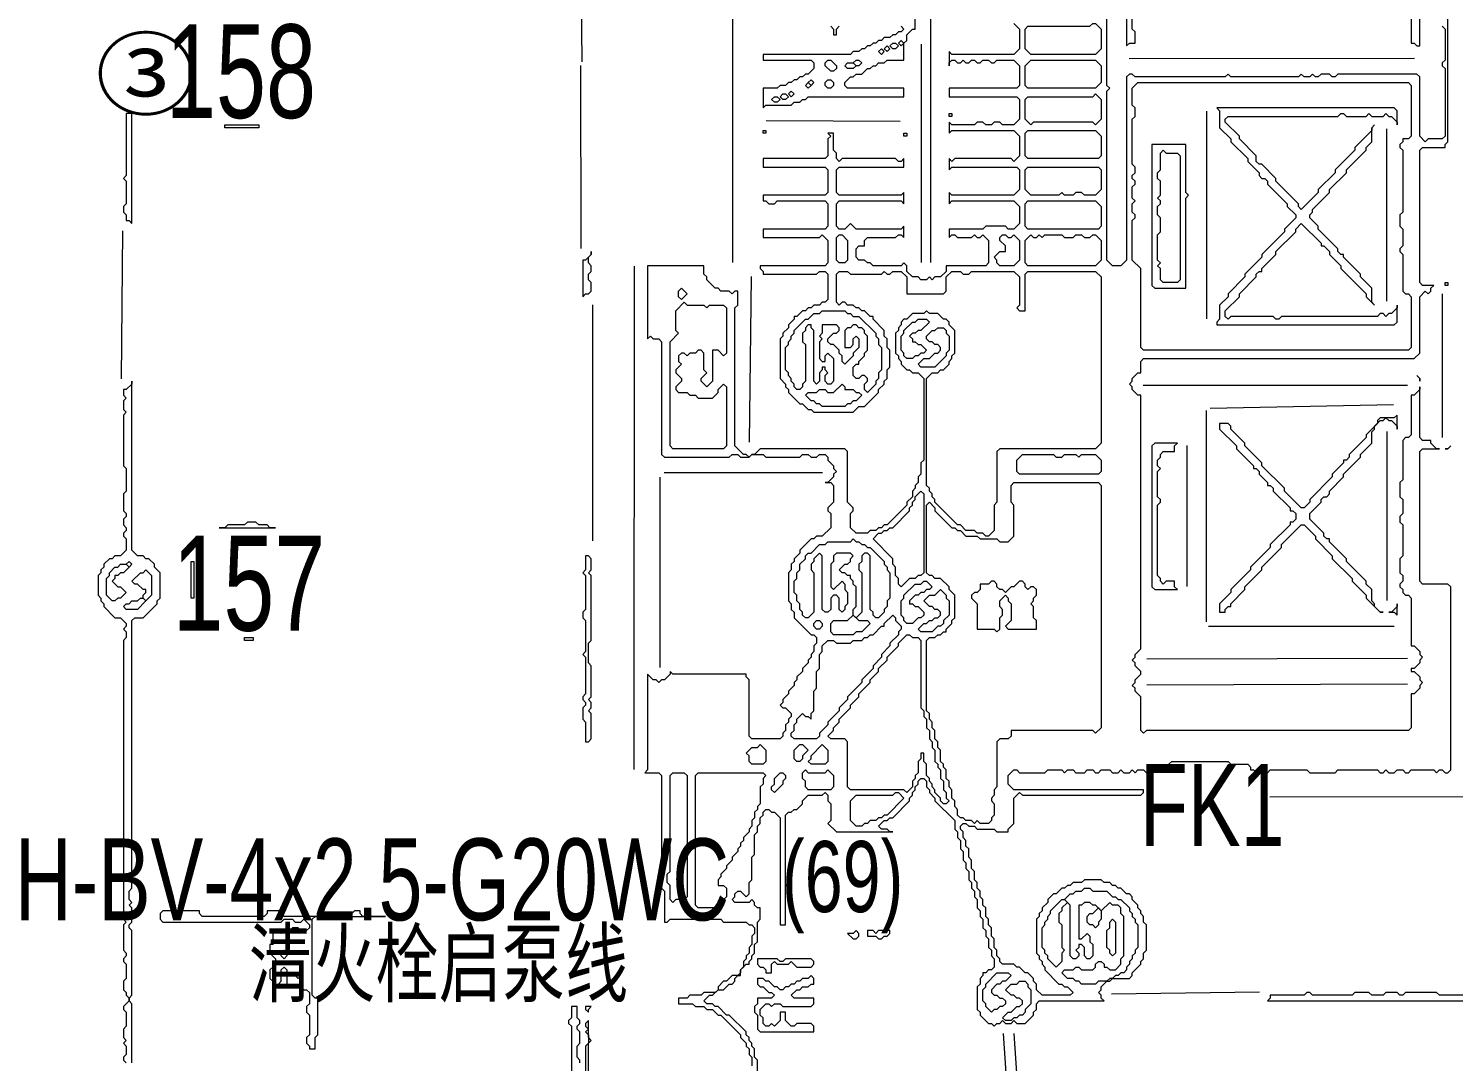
# Model space of a CAD drawing. Extents: x 20 to 3943, y 20 to 2783.
# Drawn here: x 826 to 1332, y 1258 to 1624 of the extents above; entities that cross this region are included whole.
import ezdxf

# ---------------------------------------------------------------- set-up
doc = ezdxf.new("R2010")
doc.units = 0
for name, color, linetype, lineweight in [('OCR_TEXT', 6, 'Continuous', 0), ('TRACE_CURVE', 6, 'Continuous', 0), ('TRACE_STRAIGHT', 5, 'Continuous', 0), ('TRACE_TEXT_SYMBOL', 6, 'Continuous', 0)]:
    doc.layers.add(name, color=color, linetype=linetype, lineweight=lineweight)
doc.styles.add('wqy-unicode', font='wqy-unicode.lff')

msp = doc.modelspace()

# ---------------------------------------------------------------- linework, layer by layer
at = {"layer": 'TRACE_CURVE', "color": 6}
for points in [[(1216, 1710), (1216, 1618), (1217, 1619), (1219, 1619), (1219, 1623), (1218, 1624), (1218, 1629)], [(1103, 1600), (1137, 1600), (1137, 1603), (1117, 1603), (1116, 1604), (1116, 1605), (1118, 1607), (1119, 1607), (1120, 1608), (1122, 1608), (1124, 1610), (1125, 1610), (1126, 1611), (1127, 1611), (1128, 1612), (1130, 1612), (1131, 1613), (1137, 1613), (1137, 1619), (1138, 1620), (1138, 1622), (1140, 1624), (1141, 1624), (1141, 1674)], [(1321, 1533), (1320, 1534), (1320, 1581), (1321, 1582), (1329, 1582), (1329, 1583), (1330, 1584), (1330, 1640)], [(1317, 1635), (1317, 1619), (1318, 1619), (1319, 1618), (1320, 1618), (1320, 1636)], [(1328, 1585), (1323, 1585), (1322, 1584), (1320, 1586), (1320, 1607), (1319, 1608), (1291, 1608), (1290, 1607), (1289, 1607), (1288, 1608), (1285, 1608), (1284, 1607), (1283, 1607), (1282, 1608), (1281, 1607), (1279, 1607), (1278, 1608), (1277, 1607), (1253, 1607), (1252, 1608), (1251, 1607), (1219, 1607), (1218, 1608), (1217, 1608), (1216, 1607), (1216, 1542), (1214, 1540), (1211, 1540), (1209, 1542), (1209, 1602), (1210, 1603), (1209, 1604), (1209, 1629)], [(1136, 1625), (1137, 1624), (1136, 1623), (1135, 1623), (1134, 1622), (1133, 1622), (1132, 1621), (1130, 1621), (1129, 1620), (1128, 1620), (1127, 1619), (1126, 1619), (1125, 1618), (1124, 1618), (1123, 1617), (1122, 1617), (1121, 1616), (1119, 1616), (1118, 1615), (1087, 1615), (1087, 1613), (1104, 1613), (1105, 1612), (1105, 1610), (1103, 1608), (1102, 1608), (1101, 1607), (1100, 1607), (1099, 1606), (1098, 1606), (1097, 1605), (1096, 1605), (1095, 1604), (1093, 1604), (1092, 1603), (1087, 1603), (1087, 1596), (1088, 1597), (1097, 1597), (1098, 1598), (1100, 1598), (1101, 1599), (1102, 1599), (1103, 1600)], [(1111, 1625), (1112, 1624), (1112, 1622), (1113, 1622), (1113, 1624), (1114, 1625)], [(1176, 1626), (1178, 1624), (1178, 1617), (1176, 1615), (1154, 1615), (1153, 1616), (1153, 1611), (1153, 1612), (1154, 1613), (1155, 1613), (1156, 1612), (1157, 1612), (1158, 1613), (1159, 1612), (1160, 1612), (1161, 1613), (1162, 1613), (1163, 1612), (1164, 1612), (1165, 1613), (1167, 1613), (1168, 1612), (1169, 1612), (1170, 1613), (1176, 1613), (1178, 1611), (1178, 1604), (1177, 1603), (1153, 1603), (1153, 1600), (1177, 1600), (1178, 1599), (1178, 1592), (1176, 1590), (1172, 1590), (1171, 1591), (1169, 1591), (1168, 1590), (1166, 1590), (1165, 1591), (1163, 1591), (1162, 1590), (1154, 1590), (1153, 1591), (1153, 1587), (1154, 1588), (1176, 1588), (1178, 1586), (1178, 1579), (1176, 1577), (1175, 1578), (1155, 1578), (1154, 1577), (1153, 1578), (1153, 1574), (1154, 1575), (1177, 1575)], [(1328, 1625), (1329, 1624), (1329, 1613), (1328, 1612), (1328, 1611), (1329, 1610), (1329, 1586), (1328, 1585)], [(1114, 1553), (1113, 1554), (1113, 1562), (1114, 1563), (1136, 1563), (1137, 1562), (1137, 1566), (1136, 1565), (1114, 1565), (1113, 1566), (1113, 1574), (1114, 1575), (1137, 1575), (1137, 1578), (1136, 1577), (1135, 1577), (1134, 1578), (1115, 1578), (1114, 1577), (1113, 1578), (1113, 1580), (1112, 1581), (1112, 1587), (1110, 1587), (1111, 1586), (1110, 1585), (1110, 1579), (1109, 1578), (1087, 1578), (1087, 1575), (1109, 1575), (1110, 1574), (1110, 1566), (1109, 1565), (1087, 1565), (1087, 1563), (1088, 1563), (1089, 1562), (1091, 1562), (1092, 1563), (1109, 1563), (1110, 1562), (1110, 1554), (1109, 1553), (1087, 1553), (1087, 1550), (1107, 1550), (1108, 1551), (1110, 1549), (1110, 1541), (1109, 1540), (1086, 1540), (1086, 1539), (1087, 1538), (1087, 1537), (1106, 1537), (1107, 1538), (1109, 1538), (1110, 1537), (1110, 1528), (1109, 1527), (1108, 1527), (1107, 1526), (1105, 1526)], [(1177, 1575), (1178, 1574), (1178, 1567), (1176, 1565), (1154, 1565), (1153, 1566), (1153, 1562), (1154, 1563), (1176, 1563), (1178, 1561), (1178, 1555), (1176, 1553), (1174, 1553), (1173, 1554), (1166, 1554), (1165, 1553), (1153, 1553), (1153, 1550), (1154, 1551), (1155, 1551), (1156, 1550), (1161, 1550), (1162, 1551), (1163, 1550), (1164, 1550), (1165, 1551), (1167, 1549), (1167, 1541), (1166, 1540), (1152, 1540), (1152, 1538), (1150, 1536), (1148, 1536), (1147, 1535), (1146, 1536), (1145, 1535), (1143, 1535), (1142, 1536), (1140, 1536), (1138, 1538), (1138, 1540), (1137, 1541), (1136, 1540), (1126, 1540), (1125, 1541), (1124, 1541), (1123, 1542), (1121, 1542), (1120, 1543), (1120, 1546), (1121, 1547), (1123, 1547), (1123, 1549), (1124, 1550), (1134, 1550), (1135, 1551), (1136, 1551), (1137, 1550), (1137, 1554), (1136, 1553), (1120, 1553), (1118, 1555), (1116, 1553), (1114, 1553)], [(1136, 1519), (1135, 1518), (1135, 1517), (1134, 1516), (1134, 1509), (1135, 1508), (1135, 1507), (1136, 1506), (1136, 1505), (1138, 1503), (1139, 1503), (1140, 1502), (1142, 1502), (1144, 1500), (1144, 1471), (1143, 1470), (1143, 1466), (1142, 1465), (1142, 1463), (1141, 1462), (1141, 1461), (1140, 1460), (1140, 1458), (1138, 1456), (1138, 1455), (1131, 1448), (1130, 1448), (1129, 1447), (1128, 1447), (1127, 1446), (1125, 1446), (1124, 1445), (1120, 1445), (1118, 1447), (1118, 1452), (1119, 1453), (1119, 1454), (1117, 1456), (1117, 1474), (1116, 1475), (1086, 1475), (1084, 1473), (1083, 1473), (1082, 1472), (1081, 1473), (1080, 1473), (1077, 1476), (1077, 1525), (1078, 1526), (1078, 1531), (1077, 1531), (1076, 1530), (1075, 1531), (1072, 1531), (1071, 1532), (1070, 1532), (1067, 1535), (1067, 1536), (1066, 1537), (1066, 1540), (1046, 1540), (1046, 1514), (1047, 1515), (1048, 1514)], [(1105, 1526), (1104, 1525), (1103, 1525), (1102, 1524), (1101, 1524), (1099, 1522), (1098, 1522), (1098, 1521), (1096, 1519), (1096, 1518), (1094, 1516), (1094, 1515), (1093, 1514), (1093, 1500), (1095, 1498), (1095, 1497), (1096, 1496), (1096, 1495), (1100, 1491), (1101, 1491), (1103, 1489), (1104, 1489), (1105, 1488), (1119, 1488), (1121, 1490), (1123, 1490), (1128, 1495), (1128, 1496), (1130, 1498), (1130, 1499), (1131, 1500), (1131, 1503), (1132, 1504), (1132, 1510), (1131, 1511), (1131, 1514), (1130, 1515), (1130, 1517), (1126, 1521), (1126, 1522), (1125, 1522), (1123, 1524), (1122, 1524), (1121, 1525), (1120, 1525), (1119, 1526), (1117, 1526), (1116, 1527), (1115, 1527), (1114, 1526), (1113, 1527), (1113, 1537), (1114, 1538), (1117, 1538), (1118, 1537), (1129, 1537), (1130, 1538), (1131, 1537), (1132, 1537), (1133, 1538), (1136, 1538), (1138, 1536), (1138, 1530), (1151, 1530)], [(1151, 1530), (1152, 1531), (1152, 1536), (1154, 1538), (1157, 1538), (1158, 1537), (1160, 1537), (1161, 1538), (1176, 1538), (1178, 1536), (1178, 1526), (1177, 1525), (1178, 1524), (1180, 1524), (1180, 1537), (1181, 1538), (1205, 1538), (1207, 1536), (1207, 1477), (1205, 1475), (1171, 1475), (1170, 1474), (1170, 1456), (1169, 1455), (1169, 1446), (1167, 1444), (1166, 1444), (1165, 1445), (1163, 1445), (1162, 1446), (1159, 1446), (1157, 1448), (1156, 1448), (1148, 1456), (1148, 1457), (1147, 1458), (1147, 1459), (1146, 1460), (1146, 1461), (1145, 1462), (1145, 1500), (1147, 1502), (1149, 1502), (1150, 1503), (1151, 1503), (1153, 1505), (1153, 1506), (1154, 1507), (1154, 1508), (1155, 1509), (1155, 1517), (1153, 1519), (1153, 1520), (1152, 1521), (1151, 1521), (1149, 1523), (1146, 1523), (1145, 1524), (1144, 1523), (1140, 1523), (1138, 1521), (1137, 1521), (1136, 1520), (1136, 1519)], [(1313, 1427), (1313, 1426), (1314, 1425), (1314, 1424), (1315, 1423), (1316, 1423), (1317, 1422), (1317, 1405), (1318, 1405), (1320, 1403), (1320, 1402), (1321, 1401), (1320, 1400), (1320, 1399), (1318, 1397), (1317, 1397), (1317, 1396), (1318, 1396), (1320, 1394), (1320, 1393), (1321, 1392), (1320, 1391), (1320, 1390), (1318, 1388), (1317, 1388), (1317, 1376), (1316, 1375), (1223, 1375), (1222, 1374), (1221, 1375), (1221, 1387), (1219, 1389), (1219, 1390), (1218, 1391), (1219, 1392), (1219, 1393), (1221, 1395), (1221, 1396), (1219, 1398), (1219, 1399), (1218, 1400), (1219, 1401), (1219, 1402), (1221, 1404), (1221, 1494), (1220, 1494), (1218, 1496), (1218, 1497), (1217, 1498), (1218, 1499), (1218, 1500), (1220, 1502), (1221, 1502), (1221, 1506), (1222, 1507), (1318, 1507), (1320, 1509), (1320, 1529), (1322, 1531), (1323, 1530), (1324, 1531), (1324, 1532), (1325, 1533), (1321, 1533)], [(1113, 1516), (1114, 1517), (1114, 1518), (1113, 1519), (1108, 1519), (1108, 1516), (1107, 1515), (1108, 1514), (1107, 1513), (1107, 1507), (1108, 1506), (1109, 1506), (1109, 1508), (1110, 1509), (1112, 1507), (1112, 1499), (1111, 1498), (1110, 1498), (1109, 1499), (1109, 1501), (1110, 1502), (1109, 1503), (1109, 1504), (1108, 1504), (1108, 1503), (1107, 1502), (1107, 1499), (1106, 1498), (1105, 1499), (1105, 1517), (1104, 1518), (1104, 1519), (1103, 1519), (1102, 1518), (1102, 1517), (1101, 1516), (1101, 1513), (1102, 1512), (1102, 1499), (1101, 1498), (1101, 1497), (1100, 1496), (1099, 1496), (1098, 1497), (1098, 1498), (1097, 1499), (1097, 1500), (1096, 1501), (1096, 1502), (1095, 1503), (1095, 1511), (1096, 1512), (1096, 1513), (1097, 1514), (1097, 1515), (1098, 1516), (1098, 1517), (1102, 1521), (1103, 1521), (1105, 1523), (1107, 1523)], [(1107, 1523), (1108, 1524), (1116, 1524), (1117, 1523), (1118, 1523), (1119, 1522), (1121, 1522), (1127, 1516), (1127, 1515), (1128, 1514), (1128, 1512), (1129, 1511), (1129, 1503), (1128, 1502), (1128, 1500), (1127, 1499), (1127, 1498), (1124, 1495), (1123, 1496), (1123, 1498), (1124, 1499), (1124, 1500), (1123, 1501), (1122, 1501), (1121, 1500), (1120, 1500), (1119, 1501), (1119, 1504), (1120, 1505), (1121, 1505), (1121, 1506), (1123, 1508), (1123, 1509), (1124, 1510), (1124, 1515), (1123, 1516), (1123, 1517), (1122, 1518), (1121, 1518), (1120, 1519), (1119, 1519), (1118, 1518), (1117, 1518), (1116, 1517), (1116, 1511), (1118, 1511), (1119, 1512), (1119, 1514), (1120, 1515), (1121, 1514), (1121, 1511), (1119, 1509), (1119, 1508), (1116, 1505), (1115, 1506), (1115, 1508), (1114, 1509), (1114, 1510), (1112, 1512), (1111, 1512), (1110, 1513), (1110, 1514), (1112, 1516), (1113, 1516)], [(1048, 1514), (1050, 1514), (1051, 1513), (1051, 1473), (1052, 1472), (1075, 1472), (1076, 1473), (1078, 1473), (1079, 1472), (1082, 1472), (1083, 1473), (1087, 1473), (1088, 1472), (1100, 1472), (1101, 1473), (1103, 1473), (1104, 1472), (1106, 1472), (1107, 1473), (1109, 1473), (1110, 1472), (1110, 1471), (1112, 1469), (1112, 1468), (1113, 1467), (1112, 1466), (1112, 1465), (1110, 1463), (1109, 1463), (1111, 1463), (1112, 1462), (1112, 1456), (1110, 1454), (1110, 1453), (1111, 1452), (1111, 1447), (1108, 1444), (1106, 1444), (1105, 1443), (1104, 1443), (1100, 1439), (1100, 1438), (1098, 1436), (1098, 1435), (1097, 1434), (1097, 1432), (1096, 1431), (1096, 1421), (1097, 1420), (1097, 1418), (1098, 1417), (1098, 1415), (1104, 1409), (1105, 1409), (1106, 1408), (1106, 1406), (1105, 1405), (1105, 1403), (1104, 1402), (1104, 1401), (1103, 1400), (1103, 1399), (1101, 1397), (1101, 1396)], [(863, 1499), (863, 1498), (861, 1496), (860, 1496), (860, 1494), (861, 1493), (860, 1492), (860, 1489), (861, 1488), (860, 1487), (860, 1469), (861, 1468), (861, 1460), (860, 1459), (860, 1453), (861, 1452), (861, 1451), (860, 1450), (860, 1448), (861, 1447), (861, 1446), (860, 1445), (860, 1444), (861, 1443), (861, 1439), (859, 1437), (857, 1437), (856, 1436), (855, 1436), (853, 1434), (853, 1433), (852, 1432), (852, 1431), (851, 1430), (851, 1423), (852, 1422), (852, 1421), (853, 1420), (853, 1419), (857, 1415), (859, 1415), (861, 1413), (861, 1412), (860, 1411), (861, 1410), (861, 1408), (860, 1407), (860, 1308), (861, 1307), (860, 1306), (860, 1297), (861, 1296), (861, 1295), (860, 1294), (860, 1293), (861, 1292), (861, 1287), (860, 1286), (860, 1283), (861, 1282), (861, 1281), (862, 1280), (862, 1279), (860, 1277)], [(863, 1312), (862, 1313), (863, 1314), (862, 1315), (862, 1318), (863, 1319), (863, 1323), (862, 1324), (863, 1325), (863, 1414), (864, 1415), (867, 1415), (872, 1420), (872, 1421), (873, 1422), (873, 1431), (871, 1433), (871, 1434), (869, 1436), (868, 1436), (867, 1437), (865, 1437), (863, 1439), (863, 1499)], [(1253, 1363), (1259, 1363), (1260, 1362), (1260, 1361), (1261, 1361), (1262, 1360), (1266, 1360), (1267, 1361), (1280, 1361), (1281, 1360), (1290, 1360), (1291, 1361), (1305, 1361), (1306, 1360), (1307, 1360), (1308, 1361), (1309, 1360), (1311, 1360), (1312, 1361), (1314, 1361), (1315, 1360), (1316, 1360), (1317, 1361), (1325, 1361), (1326, 1360), (1327, 1361), (1328, 1361), (1329, 1360), (1330, 1360), (1331, 1361), (1331, 1426), (1330, 1427), (1321, 1427), (1320, 1428), (1320, 1474), (1321, 1475), (1327, 1475), (1326, 1475), (1324, 1477), (1324, 1478), (1321, 1478), (1320, 1479), (1320, 1497), (1320, 1496), (1318, 1494), (1317, 1494), (1317, 1480), (1316, 1479), (1315, 1479), (1314, 1478), (1314, 1464), (1313, 1463), (1313, 1458), (1314, 1457), (1314, 1452), (1313, 1451), (1313, 1449), (1314, 1448), (1314, 1437), (1313, 1436), (1313, 1431), (1314, 1430), (1314, 1428), (1313, 1427)], [(1175, 1462), (1176, 1463), (1206, 1463), (1207, 1462), (1207, 1376), (1205, 1374), (1204, 1375), (1175, 1375), (1175, 1373), (1174, 1372), (1171, 1372), (1170, 1371), (1170, 1355), (1169, 1354), (1169, 1352), (1168, 1351), (1168, 1350), (1169, 1349), (1169, 1345), (1168, 1344), (1168, 1343), (1167, 1342), (1164, 1342), (1163, 1343), (1162, 1342), (1161, 1343), (1159, 1343), (1158, 1344), (1157, 1344), (1156, 1345), (1156, 1347), (1155, 1348), (1155, 1350), (1154, 1351), (1154, 1354), (1153, 1355), (1153, 1357), (1152, 1358), (1152, 1361), (1151, 1362), (1151, 1363), (1150, 1364), (1150, 1368), (1149, 1369), (1149, 1371), (1148, 1372), (1148, 1375), (1147, 1376), (1147, 1378), (1146, 1379), (1146, 1381), (1145, 1382), (1145, 1407), (1146, 1408), (1148, 1408), (1149, 1409), (1150, 1409), (1151, 1410), (1152, 1410), (1152, 1411), (1154, 1413), (1154, 1414), (1155, 1415), (1155, 1423)], [(1155, 1423), (1153, 1425), (1153, 1426), (1150, 1429), (1148, 1429), (1147, 1430), (1146, 1430), (1145, 1431), (1145, 1455), (1146, 1456), (1148, 1454), (1148, 1453), (1154, 1447), (1155, 1447), (1156, 1446), (1157, 1446), (1159, 1444), (1163, 1444), (1164, 1443), (1170, 1443), (1171, 1442), (1174, 1442), (1176, 1444), (1176, 1455), (1175, 1456), (1175, 1462)], [(1116, 1418), (1115, 1417), (1114, 1418), (1114, 1422), (1113, 1423), (1112, 1423), (1111, 1422), (1111, 1418), (1110, 1417), (1109, 1417), (1108, 1418), (1108, 1437), (1107, 1438), (1105, 1436), (1105, 1435), (1104, 1434), (1104, 1432), (1105, 1431), (1105, 1417), (1103, 1415), (1102, 1415), (1101, 1416), (1101, 1417), (1100, 1418), (1100, 1420), (1099, 1421), (1099, 1423), (1098, 1424), (1098, 1428), (1099, 1429), (1099, 1431), (1100, 1432), (1100, 1434), (1102, 1436), (1102, 1437), (1103, 1438), (1104, 1438), (1107, 1441), (1109, 1441), (1110, 1442), (1118, 1442)], [(1118, 1442), (1119, 1443), (1120, 1442), (1121, 1442), (1122, 1441), (1123, 1441), (1124, 1440), (1125, 1440), (1130, 1435), (1130, 1434), (1131, 1433), (1131, 1432), (1132, 1431), (1132, 1422), (1131, 1421), (1131, 1419), (1130, 1418), (1130, 1417), (1128, 1415), (1127, 1415), (1126, 1416), (1126, 1417), (1125, 1418), (1125, 1437), (1124, 1438), (1123, 1438), (1122, 1437), (1122, 1435), (1121, 1434), (1121, 1432), (1122, 1431), (1122, 1417), (1120, 1415), (1119, 1416), (1119, 1418), (1120, 1419), (1120, 1426), (1119, 1427), (1119, 1428), (1118, 1429), (1118, 1430), (1117, 1430), (1116, 1431), (1115, 1431), (1114, 1432), (1116, 1434), (1117, 1434), (1118, 1435), (1118, 1436), (1119, 1437), (1118, 1438), (1113, 1438), (1112, 1437), (1112, 1435), (1111, 1434), (1111, 1426), (1112, 1425), (1115, 1428), (1116, 1427), (1116, 1425), (1117, 1424), (1117, 1420), (1116, 1419), (1116, 1418)], [(1138, 1409), (1139, 1409), (1140, 1408), (1142, 1408), (1143, 1407), (1143, 1383), (1144, 1382), (1144, 1380), (1145, 1379), (1145, 1376), (1146, 1375), (1146, 1372), (1147, 1371), (1147, 1369), (1148, 1368), (1148, 1364), (1149, 1363), (1149, 1362), (1150, 1361), (1150, 1358), (1151, 1357), (1151, 1354), (1152, 1353), (1152, 1351), (1153, 1350), (1152, 1349), (1151, 1349), (1150, 1350), (1150, 1351), (1148, 1353), (1148, 1354), (1147, 1355), (1147, 1356), (1146, 1357), (1146, 1358), (1145, 1359), (1145, 1363), (1144, 1364), (1144, 1367), (1143, 1367), (1143, 1365), (1142, 1364), (1142, 1360), (1141, 1359), (1141, 1358), (1140, 1357), (1140, 1355), (1138, 1353), (1137, 1354), (1118, 1354), (1117, 1355), (1117, 1371), (1116, 1372), (1111, 1372), (1110, 1373), (1112, 1375), (1112, 1376), (1114, 1378), (1114, 1379), (1118, 1383), (1118, 1384), (1121, 1387), (1121, 1388), (1125, 1392)], [(1125, 1392), (1125, 1393), (1128, 1396), (1128, 1397), (1131, 1400), (1131, 1401), (1135, 1405), (1135, 1406), (1138, 1409)], [(1101, 1396), (1099, 1394), (1099, 1393), (1098, 1392), (1098, 1391), (1096, 1389), (1096, 1388), (1094, 1386), (1094, 1385), (1093, 1384), (1094, 1383), (1095, 1383), (1097, 1381), (1097, 1380), (1096, 1379), (1096, 1378), (1095, 1377), (1095, 1375), (1094, 1374), (1094, 1373), (1093, 1372), (1083, 1372), (1082, 1373), (1082, 1393), (1081, 1394), (1081, 1395), (1055, 1395), (1054, 1396), (1054, 1395), (1052, 1393), (1051, 1393), (1050, 1392), (1049, 1393), (1048, 1393), (1046, 1395), (1046, 1361), (1045, 1360), (1050, 1360), (1051, 1359), (1051, 1319), (1052, 1318), (1052, 1307), (1053, 1307), (1054, 1308), (1072, 1308), (1073, 1307), (1081, 1307), (1082, 1306), (1083, 1306), (1084, 1305), (1084, 1303), (1083, 1302), (1083, 1299), (1082, 1298), (1082, 1296), (1081, 1295), (1081, 1294), (1080, 1293), (1080, 1291), (1079, 1290), (1079, 1289), (1078, 1288), (1076, 1288), (1074, 1286)], [(1162, 1325), (1161, 1326), (1161, 1329), (1160, 1330), (1160, 1333), (1159, 1334), (1159, 1336), (1158, 1337), (1158, 1339), (1157, 1340), (1157, 1341), (1158, 1342), (1159, 1342), (1160, 1341), (1162, 1341), (1163, 1340), (1169, 1340), (1170, 1339), (1174, 1339), (1174, 1340), (1176, 1342), (1176, 1351), (1178, 1353), (1179, 1352), (1221, 1352), (1222, 1353), (1222, 1354), (1176, 1354), (1174, 1356), (1174, 1359), (1176, 1361), (1177, 1361), (1178, 1360), (1187, 1360), (1188, 1361), (1193, 1361), (1194, 1360), (1195, 1361), (1197, 1361), (1198, 1360), (1201, 1360), (1202, 1361), (1204, 1361), (1205, 1360), (1206, 1360), (1207, 1361), (1210, 1361), (1211, 1360), (1213, 1360), (1214, 1361), (1215, 1360), (1217, 1360), (1218, 1361), (1219, 1360), (1220, 1361), (1222, 1361), (1223, 1360), (1224, 1360), (1225, 1361), (1231, 1361), (1231, 1363), (1232, 1364), (1252, 1364), (1253, 1363)], [(1098, 1347), (1099, 1347), (1101, 1349), (1101, 1350), (1103, 1352), (1108, 1352), (1109, 1353), (1110, 1352), (1110, 1350), (1111, 1349), (1111, 1343), (1110, 1342), (1113, 1339), (1133, 1339), (1132, 1339), (1131, 1340), (1129, 1340), (1128, 1341), (1130, 1343), (1131, 1343), (1132, 1344), (1133, 1344), (1139, 1350), (1139, 1351), (1140, 1352), (1140, 1353), (1141, 1354), (1141, 1355), (1142, 1356), (1142, 1357), (1143, 1358), (1144, 1358), (1145, 1357), (1145, 1355), (1146, 1354), (1146, 1353), (1148, 1351), (1148, 1350), (1155, 1343), (1155, 1340), (1156, 1339), (1156, 1337), (1157, 1336), (1157, 1333), (1158, 1332), (1158, 1329), (1159, 1328), (1159, 1326), (1160, 1325), (1160, 1322), (1161, 1321), (1161, 1319), (1162, 1318), (1162, 1316), (1163, 1315), (1163, 1312), (1164, 1311), (1164, 1309), (1165, 1308), (1165, 1305), (1166, 1304), (1166, 1302), (1167, 1301), (1167, 1298)], [(1075, 1274), (1074, 1274), (1071, 1277), (1070, 1277), (1069, 1278), (1067, 1278), (1066, 1279), (1068, 1281), (1069, 1281), (1071, 1283), (1073, 1283), (1075, 1285), (1076, 1285), (1077, 1286), (1077, 1287), (1078, 1288), (1079, 1288), (1079, 1290), (1081, 1292), (1082, 1292), (1082, 1293), (1083, 1294), (1083, 1295), (1084, 1296), (1084, 1299), (1085, 1300), (1085, 1307), (1086, 1308), (1086, 1312), (1085, 1312), (1084, 1313), (1084, 1314), (1083, 1315), (1082, 1314), (1077, 1314), (1076, 1315), (1077, 1316), (1077, 1317), (1078, 1318), (1079, 1318), (1081, 1316), (1082, 1317), (1082, 1321), (1083, 1322), (1083, 1330), (1084, 1331), (1084, 1338), (1085, 1339), (1085, 1341), (1086, 1342), (1086, 1344), (1087, 1345), (1087, 1346), (1088, 1347), (1089, 1347), (1090, 1346), (1091, 1346), (1093, 1344), (1093, 1306), (1095, 1306), (1095, 1345), (1096, 1346), (1097, 1346), (1098, 1347)], [(1211, 1320), (1210, 1321), (1208, 1321), (1207, 1322), (1201, 1322), (1200, 1321), (1197, 1321), (1196, 1320), (1195, 1320), (1194, 1319), (1193, 1319), (1191, 1317), (1190, 1317), (1188, 1315), (1188, 1314), (1186, 1312), (1186, 1311), (1185, 1310), (1185, 1309), (1184, 1308), (1184, 1296), (1185, 1295), (1185, 1294), (1186, 1293), (1186, 1292), (1187, 1291), (1187, 1290), (1192, 1285), (1193, 1285), (1194, 1284), (1195, 1284), (1197, 1282), (1196, 1281), (1186, 1281), (1184, 1283), (1184, 1285), (1183, 1286), (1183, 1287), (1181, 1289), (1180, 1289), (1178, 1291), (1177, 1291), (1176, 1292), (1172, 1292), (1171, 1293), (1171, 1294), (1170, 1295), (1170, 1297), (1169, 1298), (1169, 1301), (1168, 1302), (1168, 1305), (1167, 1306), (1167, 1308), (1166, 1309), (1166, 1312), (1165, 1313), (1165, 1315), (1164, 1316), (1164, 1318), (1163, 1319), (1163, 1321), (1162, 1322), (1162, 1325)], [(1167, 1298), (1168, 1297), (1168, 1295), (1169, 1294), (1169, 1291), (1168, 1290), (1167, 1290), (1166, 1289), (1165, 1289), (1165, 1288), (1164, 1287), (1164, 1285), (1163, 1284), (1163, 1276), (1164, 1275), (1164, 1274), (1167, 1271), (1168, 1271), (1169, 1270), (1170, 1271), (1171, 1271), (1172, 1272), (1173, 1271), (1175, 1271), (1176, 1272), (1177, 1271), (1180, 1271), (1183, 1274), (1183, 1275), (1184, 1276), (1184, 1278), (1185, 1279), (1208, 1279), (1207, 1280), (1207, 1281), (1206, 1282), (1207, 1283), (1207, 1284), (1209, 1286), (1210, 1286), (1211, 1287), (1217, 1287), (1218, 1288), (1218, 1289), (1221, 1292), (1221, 1293), (1222, 1294), (1222, 1296), (1223, 1297), (1223, 1306), (1222, 1307), (1222, 1309), (1221, 1310), (1221, 1311), (1220, 1312), (1220, 1313), (1218, 1315), (1218, 1316), (1217, 1317), (1216, 1317), (1214, 1319), (1213, 1319), (1212, 1320), (1211, 1320)], [(1200, 1318), (1201, 1319), (1203, 1319), (1204, 1318), (1209, 1318), (1211, 1316), (1212, 1316), (1213, 1315), (1214, 1315), (1217, 1312), (1217, 1311), (1218, 1310), (1218, 1309), (1219, 1308), (1219, 1307), (1220, 1306), (1220, 1298), (1219, 1297), (1219, 1296), (1218, 1295), (1218, 1294), (1217, 1293), (1217, 1292), (1216, 1291), (1216, 1290), (1215, 1289), (1214, 1289), (1213, 1288), (1212, 1288), (1211, 1287), (1210, 1287), (1209, 1286), (1206, 1286), (1205, 1285), (1200, 1285), (1199, 1286), (1198, 1286), (1197, 1287), (1195, 1287), (1193, 1289), (1194, 1290), (1197, 1290), (1198, 1291), (1199, 1291), (1200, 1290), (1204, 1290), (1205, 1291), (1205, 1292), (1206, 1293), (1207, 1293), (1208, 1292), (1208, 1291), (1209, 1291), (1210, 1290), (1212, 1290), (1214, 1292), (1214, 1294), (1215, 1295), (1215, 1309), (1214, 1310), (1214, 1312), (1213, 1313), (1211, 1313), (1210, 1314)], [(1210, 1314), (1207, 1311), (1205, 1313), (1204, 1313), (1203, 1314), (1201, 1314), (1200, 1313), (1199, 1313), (1199, 1301), (1200, 1301), (1202, 1303), (1203, 1302), (1203, 1300), (1204, 1299), (1204, 1295), (1203, 1294), (1202, 1294), (1201, 1295), (1201, 1298), (1200, 1299), (1199, 1299), (1199, 1298), (1198, 1297), (1199, 1296), (1199, 1295), (1198, 1294), (1197, 1294), (1196, 1295), (1196, 1313), (1194, 1315), (1196, 1317), (1197, 1317), (1198, 1318), (1200, 1318)], [(863, 1257), (863, 1278), (862, 1279), (862, 1280), (863, 1281), (863, 1304), (862, 1305), (862, 1306), (863, 1307), (863, 1312)], [(1074, 1286), (1073, 1286), (1071, 1284), (1071, 1283), (1070, 1282), (1066, 1282), (1065, 1281), (1061, 1281), (1060, 1280), (1057, 1280), (1057, 1278), (1062, 1278), (1063, 1277), (1066, 1277), (1067, 1276), (1069, 1276), (1071, 1274), (1072, 1274), (1079, 1267), (1079, 1266), (1081, 1264), (1081, 1263), (1082, 1262), (1082, 1260), (1083, 1259), (1083, 1256)], [(860, 1277), (860, 1276), (861, 1275), (861, 1270), (860, 1269), (860, 1266), (861, 1265), (860, 1264), (861, 1263), (861, 1260), (860, 1259), (860, 1258), (861, 1257)], [(1022, 1257), (1022, 1258), (1021, 1259), (1021, 1263), (1022, 1264), (1022, 1268), (1021, 1269), (1021, 1270), (1022, 1271), (1022, 1272), (1021, 1273), (1021, 1277), (1019, 1277), (1019, 1273), (1018, 1272), (1018, 1271)], [(1018, 1271), (1019, 1270), (1019, 1236)], [(1025, 1254), (1025, 1264), (1026, 1265), (1025, 1266), (1025, 1272), (1024, 1271), (1024, 1270), (1025, 1269), (1024, 1268), (1025, 1267), (1025, 1264), (1024, 1263), (1024, 1249)], [(1085, 1253), (1085, 1258), (1084, 1259), (1084, 1262), (1083, 1263), (1083, 1264), (1082, 1265), (1082, 1266), (1081, 1267), (1081, 1268), (1075, 1274)]]:
    msp.add_lwpolyline(points, dxfattribs=at)
for points in [[(1203, 1625), (1204, 1626), (1205, 1626), (1207, 1624), (1207, 1617), (1205, 1615), (1182, 1615), (1180, 1617), (1180, 1624), (1181, 1625)], [(1132, 1618), (1133, 1619), (1134, 1619), (1135, 1618), (1134, 1617), (1133, 1617)], [(1135, 1619), (1136, 1620), (1137, 1619), (1136, 1618)], [(1128, 1616), (1129, 1617), (1130, 1616), (1129, 1615)], [(1130, 1617), (1131, 1618), (1132, 1617), (1131, 1616)], [(1109, 1612), (1110, 1613), (1111, 1613), (1113, 1611), (1113, 1610), (1112, 1609), (1111, 1609), (1109, 1611)], [(1116, 1611), (1117, 1612), (1119, 1612), (1120, 1611), (1119, 1610), (1117, 1610)], [(1119, 1612), (1120, 1613), (1121, 1613), (1122, 1612), (1121, 1611), (1120, 1611)], [(1182, 1613), (1205, 1613), (1207, 1611), (1207, 1605), (1205, 1603), (1181, 1603), (1180, 1604), (1180, 1611)], [(1102, 1604), (1103, 1605), (1104, 1604), (1103, 1603)], [(1103, 1605), (1104, 1606), (1105, 1605), (1104, 1604)], [(1109, 1605), (1110, 1606), (1111, 1606), (1112, 1605), (1112, 1604), (1111, 1603), (1110, 1603), (1109, 1604)], [(1220, 1605), (1316, 1605), (1317, 1604), (1317, 1586), (1316, 1585), (1314, 1585), (1314, 1584), (1313, 1583), (1313, 1582), (1314, 1581), (1314, 1559), (1313, 1558), (1313, 1554), (1314, 1553), (1314, 1547), (1313, 1546), (1313, 1545), (1314, 1544), (1314, 1531), (1315, 1530), (1316, 1530), (1317, 1529), (1317, 1511), (1316, 1510), (1222, 1510), (1221, 1511), (1221, 1539), (1218, 1542), (1218, 1556), (1219, 1557), (1219, 1558), (1218, 1559), (1218, 1562), (1219, 1563), (1218, 1564), (1218, 1568), (1219, 1569), (1219, 1570), (1218, 1571), (1218, 1572), (1219, 1573), (1219, 1575), (1218, 1576), (1218, 1592), (1219, 1593), (1219, 1596), (1218, 1597), (1218, 1603)], [(1090, 1599), (1091, 1600), (1092, 1600), (1093, 1599), (1092, 1598), (1091, 1598)], [(1093, 1600), (1094, 1601), (1095, 1601), (1096, 1600), (1095, 1599), (1094, 1599)], [(1096, 1601), (1097, 1602), (1098, 1601), (1097, 1600)], [(1204, 1600), (1205, 1601), (1207, 1599), (1207, 1592), (1205, 1590), (1204, 1591), (1183, 1591), (1182, 1590), (1180, 1592), (1180, 1599), (1181, 1600)], [(1180, 1587), (1181, 1588), (1205, 1588), (1207, 1586), (1207, 1579), (1206, 1578), (1181, 1578), (1180, 1579)], [(1180, 1574), (1181, 1575), (1206, 1575), (1207, 1574), (1207, 1567), (1205, 1565), (1201, 1565), (1200, 1566), (1198, 1566), (1197, 1565), (1194, 1565), (1193, 1566), (1192, 1565), (1182, 1565), (1180, 1567)], [(1180, 1562), (1181, 1563), (1205, 1563), (1207, 1561), (1207, 1554), (1206, 1553), (1181, 1553), (1180, 1554)], [(1113, 1550), (1114, 1551), (1115, 1551), (1117, 1549), (1117, 1542), (1116, 1541), (1114, 1541), (1113, 1542)], [(1171, 1550), (1172, 1551), (1173, 1551), (1174, 1550), (1175, 1550), (1176, 1551), (1178, 1549), (1178, 1542), (1176, 1540), (1171, 1540), (1170, 1541), (1170, 1542), (1169, 1543), (1171, 1545), (1173, 1545), (1173, 1547), (1171, 1549)], [(1182, 1551), (1183, 1550), (1184, 1550), (1185, 1551), (1186, 1550), (1187, 1551), (1193, 1551), (1194, 1550), (1197, 1550), (1198, 1551), (1200, 1551), (1201, 1550), (1203, 1550), (1204, 1551), (1205, 1551), (1207, 1549), (1207, 1542), (1205, 1540), (1181, 1540), (1180, 1541), (1180, 1549)], [(1057, 1531), (1058, 1532), (1060, 1530), (1058, 1528), (1057, 1529)], [(1059, 1527), (1060, 1526), (1066, 1526), (1067, 1525), (1068, 1526), (1073, 1526), (1074, 1525), (1074, 1509), (1073, 1508), (1071, 1510), (1069, 1510), (1069, 1499), (1067, 1497), (1065, 1499), (1065, 1500), (1067, 1502), (1066, 1503), (1066, 1509), (1065, 1510), (1064, 1510), (1063, 1509), (1061, 1509), (1060, 1508), (1059, 1509), (1058, 1509), (1057, 1508), (1057, 1506), (1058, 1505), (1056, 1503), (1056, 1502), (1058, 1500), (1058, 1499), (1056, 1497), (1056, 1496), (1057, 1495), (1060, 1495), (1061, 1494), (1063, 1494), (1064, 1493), (1069, 1493), (1071, 1495), (1071, 1496), (1073, 1498), (1074, 1497), (1074, 1476), (1073, 1475), (1055, 1475), (1054, 1476), (1054, 1513), (1057, 1516), (1056, 1517), (1056, 1524)], [(1141, 1520), (1142, 1521), (1145, 1521), (1146, 1520), (1143, 1517), (1142, 1517), (1141, 1516), (1140, 1516), (1139, 1515), (1140, 1514), (1140, 1513), (1141, 1513), (1142, 1512), (1143, 1512), (1145, 1510), (1144, 1509), (1143, 1509), (1142, 1508), (1141, 1508), (1140, 1507), (1138, 1507), (1137, 1508), (1137, 1509), (1136, 1510), (1136, 1515), (1137, 1516), (1137, 1517), (1140, 1520)], [(1148, 1517), (1149, 1518), (1151, 1518), (1152, 1517), (1152, 1516), (1153, 1515), (1153, 1510), (1152, 1509), (1152, 1508), (1148, 1504), (1143, 1504), (1142, 1505), (1144, 1507), (1146, 1507), (1148, 1509), (1149, 1509), (1150, 1510), (1150, 1511), (1149, 1512), (1148, 1512), (1147, 1513), (1146, 1513), (1145, 1514), (1145, 1515), (1147, 1517)], [(1115, 1498), (1116, 1497), (1116, 1496), (1119, 1496), (1120, 1495), (1121, 1495), (1122, 1494), (1120, 1492), (1119, 1492), (1118, 1491), (1117, 1491), (1116, 1490), (1108, 1490), (1107, 1491), (1106, 1491), (1105, 1492), (1104, 1492), (1102, 1494), (1103, 1495), (1106, 1495), (1107, 1496), (1109, 1496), (1110, 1495), (1112, 1495)], [(1179, 1473), (1190, 1473), (1191, 1472), (1193, 1472), (1194, 1473), (1198, 1473), (1199, 1472), (1200, 1473), (1205, 1473), (1207, 1471), (1207, 1467), (1206, 1466), (1178, 1466), (1177, 1467), (1177, 1471)], [(1143, 1460), (1144, 1459), (1144, 1431), (1143, 1430), (1142, 1430), (1141, 1429), (1139, 1429), (1136, 1426), (1135, 1427), (1135, 1429), (1134, 1430), (1134, 1433), (1133, 1434), (1133, 1436), (1126, 1443), (1128, 1445), (1129, 1445), (1130, 1446), (1131, 1446), (1132, 1447), (1133, 1447), (1139, 1453), (1139, 1454), (1140, 1455), (1140, 1456), (1141, 1457), (1141, 1458)], [(858, 1433), (859, 1434), (861, 1434), (862, 1433), (860, 1431), (859, 1431), (858, 1430), (857, 1430), (857, 1429), (856, 1428), (858, 1426), (859, 1426), (861, 1424), (859, 1422), (858, 1422), (857, 1421), (856, 1421), (854, 1423), (854, 1429), (855, 1430), (855, 1431), (857, 1433)], [(861, 1434), (862, 1435), (863, 1434), (862, 1433)], [(867, 1431), (868, 1432), (870, 1430), (870, 1423), (868, 1421), (867, 1422), (867, 1423), (868, 1424), (868, 1425), (867, 1425), (865, 1427), (864, 1427), (863, 1428), (866, 1431)], [(1143, 1427), (1144, 1428), (1145, 1428), (1147, 1426), (1146, 1425), (1145, 1425), (1144, 1424), (1143, 1424), (1142, 1423), (1141, 1423), (1139, 1421), (1139, 1420), (1140, 1420), (1141, 1419), (1142, 1419), (1144, 1417), (1144, 1416), (1143, 1415), (1142, 1415), (1140, 1413), (1138, 1413), (1137, 1414), (1137, 1415), (1136, 1416), (1136, 1421), (1137, 1422), (1137, 1423), (1141, 1427)], [(865, 1421), (866, 1422), (867, 1422), (868, 1421), (865, 1418), (861, 1418), (860, 1419), (861, 1420), (862, 1420), (863, 1421)], [(1150, 1425), (1152, 1423), (1152, 1422), (1153, 1421), (1153, 1416), (1151, 1414), (1151, 1413), (1150, 1412), (1149, 1412), (1147, 1410), (1143, 1410), (1142, 1411), (1144, 1413), (1145, 1413), (1146, 1414), (1147, 1414), (1148, 1415), (1149, 1415), (1150, 1416), (1150, 1417), (1149, 1418), (1148, 1418), (1147, 1419), (1146, 1419), (1144, 1421), (1146, 1423), (1148, 1423)], [(1133, 1416), (1134, 1415), (1134, 1414), (1136, 1412), (1136, 1411), (1135, 1410), (1135, 1409), (1132, 1406), (1132, 1405), (1129, 1402), (1129, 1401), (1126, 1398), (1126, 1397), (1122, 1393), (1122, 1392), (1117, 1387), (1117, 1386), (1114, 1383), (1114, 1382), (1110, 1378), (1110, 1377), (1107, 1374), (1107, 1373), (1106, 1372), (1098, 1372), (1097, 1373), (1097, 1374), (1098, 1375), (1098, 1377), (1099, 1378), (1099, 1379), (1101, 1381), (1102, 1380), (1103, 1380), (1104, 1379), (1104, 1381), (1105, 1382), (1105, 1389), (1106, 1390), (1106, 1396), (1107, 1397), (1107, 1402), (1108, 1403), (1108, 1405), (1110, 1407), (1112, 1407), (1113, 1406), (1118, 1406), (1119, 1407), (1122, 1407), (1123, 1408), (1124, 1408), (1125, 1409), (1126, 1409), (1129, 1412), (1130, 1412), (1130, 1413)], [(1119, 1416), (1121, 1414), (1124, 1414), (1125, 1413), (1122, 1410), (1120, 1410), (1119, 1409), (1112, 1409), (1111, 1410), (1111, 1413), (1112, 1414), (1117, 1414)], [(1105, 1413), (1106, 1414), (1107, 1414), (1108, 1413), (1108, 1412), (1107, 1411), (1106, 1411), (1105, 1412)], [(1085, 1369), (1086, 1370), (1088, 1368), (1088, 1364), (1087, 1363), (1083, 1363), (1082, 1364), (1082, 1366), (1081, 1367), (1083, 1369)], [(1100, 1370), (1101, 1370), (1103, 1368), (1101, 1366), (1101, 1365), (1100, 1364), (1099, 1364), (1098, 1365), (1098, 1368)], [(1108, 1370), (1110, 1368), (1110, 1364), (1109, 1363), (1104, 1363), (1103, 1364), (1104, 1365), (1104, 1366)], [(1101, 1360), (1102, 1361), (1103, 1360), (1109, 1360), (1110, 1361), (1112, 1359), (1112, 1355), (1111, 1354), (1103, 1354), (1102, 1355), (1102, 1357), (1101, 1358)], [(1054, 1359), (1055, 1360), (1059, 1360), (1060, 1359), (1060, 1316), (1059, 1315), (1056, 1315), (1055, 1314), (1054, 1315), (1054, 1320), (1053, 1321), (1053, 1324), (1054, 1325)], [(1063, 1359), (1064, 1360), (1087, 1360), (1088, 1359), (1087, 1358), (1087, 1356), (1086, 1355), (1086, 1349), (1085, 1348), (1085, 1347), (1084, 1346), (1084, 1344), (1083, 1343), (1083, 1341), (1082, 1340), (1082, 1339), (1080, 1337), (1080, 1336), (1079, 1335), (1079, 1334), (1078, 1333), (1078, 1332), (1076, 1330), (1076, 1329), (1074, 1327), (1074, 1326), (1072, 1324), (1072, 1323), (1071, 1322), (1071, 1320), (1073, 1320), (1074, 1319), (1074, 1316), (1073, 1315), (1073, 1313), (1071, 1311), (1070, 1312), (1064, 1312), (1063, 1313)], [(1093, 1360), (1094, 1360), (1095, 1359), (1095, 1358), (1094, 1357), (1094, 1356), (1091, 1353), (1090, 1354), (1090, 1355), (1091, 1356), (1091, 1358)], [(1133, 1352), (1134, 1353), (1135, 1353), (1137, 1351), (1131, 1345), (1130, 1345), (1129, 1344), (1128, 1344), (1127, 1343), (1125, 1343), (1124, 1342), (1123, 1342), (1122, 1341), (1120, 1341), (1118, 1343), (1118, 1350), (1120, 1352)], [(1193, 1315), (1194, 1315), (1195, 1314), (1193, 1312), (1193, 1311), (1192, 1310), (1192, 1307), (1193, 1306), (1193, 1298), (1194, 1297), (1193, 1296), (1193, 1293), (1191, 1291), (1188, 1294), (1188, 1295), (1187, 1296), (1187, 1297), (1186, 1298), (1186, 1305), (1187, 1306), (1187, 1307), (1188, 1308), (1188, 1309), (1189, 1310), (1189, 1311)], [(1206, 1312), (1207, 1311), (1207, 1308), (1206, 1307), (1206, 1306), (1205, 1305), (1204, 1306), (1203, 1306), (1202, 1307), (1202, 1309), (1203, 1310), (1204, 1310)], [(1210, 1307), (1211, 1308), (1212, 1307), (1212, 1296), (1211, 1295), (1210, 1296), (1210, 1297), (1209, 1298), (1209, 1304), (1210, 1305)], [(1170, 1289), (1174, 1289), (1175, 1288), (1173, 1286), (1172, 1286), (1171, 1285), (1170, 1285), (1168, 1283), (1168, 1282), (1169, 1281), (1170, 1281), (1171, 1280), (1172, 1280), (1173, 1279), (1173, 1278), (1172, 1277), (1171, 1277), (1170, 1276), (1169, 1276), (1168, 1275), (1166, 1277), (1166, 1278), (1165, 1279), (1165, 1283), (1166, 1284), (1166, 1285)], [(1177, 1285), (1178, 1286), (1180, 1286), (1181, 1285), (1181, 1284), (1182, 1283), (1182, 1278), (1180, 1276), (1180, 1275), (1179, 1274), (1178, 1274), (1177, 1273), (1176, 1273), (1175, 1272), (1173, 1272), (1172, 1273), (1174, 1275), (1175, 1275), (1177, 1277), (1178, 1277), (1179, 1278), (1179, 1279), (1178, 1280), (1177, 1280), (1176, 1281), (1175, 1281), (1173, 1283), (1175, 1285)]]:
    msp.add_lwpolyline(points, close=True, dxfattribs=at)
at = {"layer": 'TRACE_STRAIGHT', "color": 5}
for p, q in [((1076.315, 1541.125), (1076.318, 1711.125)), ((1146.504, 1541.125), (1146.514, 1673.625)), ((1022.098, 1666.14), (1022.641, 1612.358)), ((1143.246, 1541.125), (1143.246, 1618.625)), ((1216.874, 1613.555), (1318.126, 1613.645)), ((1022.236, 1611.128), (1022.349, 1546.121)), ((1244.305, 1594.875), (1244.305, 1521.125)), ((1088.126, 1591.519), (1135.63, 1591.354)), ((1308.342, 1527.375), (1308.346, 1588.625)), ((859.28, 1499.864), (859.795, 1552.383)), ((1041.304, 1361.125), (1041.305, 1539.875)), ((1082.158, 1477.356), (1082.877, 1536.113)), ((1328, 1530), (1328, 1479)), ((1026.41, 1526.125), (1026.418, 1442.375)), ((1221.875, 1497.572), (1315.625, 1497.557)), ((1244.259, 1488.625), (1244.259, 1413.625)), ((1245.632, 1489.478), (1310.656, 1490.701)), ((1308.329, 1481.125), (1308.342, 1421.125)), ((1237.521, 1426.125), (1237.544, 1476.126)), ((1051.876, 1466.568), (1108.125, 1466.62)), ((1050.417, 1397.374), (1050.465, 1464.875)), ((1245, 1412), (1311, 1412)), ((1223.124, 1400.413), (1315.626, 1400.638)), ((1223.125, 1391.177), (1315.629, 1391.594)), ((1266.874, 1351.502), (1354.375, 1351.539)), ((1210.619, 1281.548), (1263.144, 1282.263)), ((1172.229, 1267.483), (1176.768, 1199.784)), ((1175.935, 1267.48), (1180.503, 1199.867))]:
    msp.add_line(p, q, dxfattribs=at)
at = {"layer": 'TRACE_TEXT_SYMBOL', "color": 6}
for points in [[(861, 1594), (861, 1572), (860, 1571), (861, 1570), (861, 1562), (860, 1561), (860, 1559), (861, 1558), (861, 1556), (862, 1556), (863, 1555), (863, 1594)], [(1153, 1594), (1154, 1594), (1154, 1593), (1153, 1593)], [(896, 1590), (908, 1590), (908, 1589), (896, 1589)], [(1087, 1588), (1088, 1588), (1088, 1587), (1087, 1587)], [(1137, 1587), (1138, 1587), (1138, 1586), (1137, 1586)], [(1225, 1583), (1225, 1533), (1226, 1532), (1237, 1532), (1237, 1564), (1238, 1565), (1237, 1566), (1237, 1583)], [(1228, 1580), (1229, 1581), (1230, 1580), (1234, 1580), (1235, 1579), (1235, 1535), (1234, 1534), (1229, 1534), (1228, 1535), (1228, 1539), (1227, 1540), (1228, 1541), (1227, 1542), (1227, 1551), (1228, 1552), (1228, 1557), (1227, 1558), (1227, 1561), (1228, 1562), (1228, 1563), (1227, 1564), (1228, 1565), (1228, 1570), (1227, 1571), (1227, 1573), (1228, 1574)], [(1026, 1545), (1026, 1544), (1024, 1542), (1023, 1542), (1023, 1529), (1024, 1530), (1025, 1530), (1026, 1531), (1026, 1534), (1025, 1535), (1025, 1537), (1026, 1538), (1026, 1540), (1025, 1541), (1025, 1543), (1026, 1544)], [(1329, 1534), (1330, 1534), (1330, 1533), (1329, 1533)], [(1319, 1501), (1320, 1500), (1320, 1499), (1320, 1500)], [(1226, 1477), (1225, 1476), (1225, 1426), (1226, 1425), (1234, 1425), (1233, 1426), (1233, 1428), (1230, 1428), (1229, 1427), (1228, 1428), (1228, 1429), (1227, 1430), (1227, 1455), (1228, 1456), (1228, 1457), (1227, 1458), (1227, 1467), (1228, 1468), (1227, 1469), (1227, 1471), (1228, 1472), (1228, 1473), (1229, 1474), (1233, 1474), (1233, 1476), (1234, 1477)], [(1331, 1476), (1330, 1475), (1329, 1475), (1330, 1475)], [(904, 1449), (903, 1448), (897, 1448), (896, 1447), (894, 1447), (914, 1447), (912, 1447), (911, 1448), (908, 1448), (907, 1449)], [(1024, 1437), (1024, 1432), (1023, 1431), (1024, 1430), (1024, 1418), (1023, 1417), (1023, 1415), (1024, 1414), (1024, 1403), (1023, 1402), (1024, 1401), (1024, 1388), (1023, 1387), (1023, 1386), (1024, 1385), (1024, 1384), (1023, 1383), (1023, 1379), (1024, 1378), (1024, 1371), (1025, 1371), (1026, 1372), (1026, 1381), (1025, 1382), (1026, 1383), (1026, 1385), (1025, 1386), (1026, 1387), (1026, 1398), (1025, 1399), (1025, 1406), (1026, 1407), (1026, 1430), (1025, 1431), (1026, 1432), (1026, 1436), (1025, 1437)], [(884, 1435), (885, 1435), (885, 1422), (884, 1422)], [(1168, 1428), (1167, 1427), (1164, 1427), (1164, 1425), (1163, 1424), (1162, 1424), (1161, 1423), (1161, 1422), (1163, 1420), (1163, 1411), (1169, 1411), (1170, 1410), (1171, 1411), (1171, 1415), (1172, 1416), (1172, 1418), (1171, 1419), (1171, 1421), (1173, 1423), (1174, 1422), (1174, 1421), (1175, 1420), (1175, 1414), (1173, 1412), (1174, 1411), (1184, 1411), (1184, 1414), (1183, 1415), (1183, 1419), (1182, 1420), (1183, 1421), (1183, 1422), (1184, 1423), (1184, 1425), (1183, 1426), (1182, 1426), (1181, 1425), (1180, 1426), (1180, 1427), (1179, 1428), (1178, 1428), (1176, 1426), (1175, 1426), (1173, 1424), (1172, 1425), (1171, 1425), (1170, 1426), (1170, 1427), (1169, 1428)], [(1312, 1420), (1312, 1419), (1310, 1417), (1309, 1417), (1311, 1417), (1312, 1416)], [(903, 1408), (906, 1408), (906, 1407), (903, 1407)], [(1120, 1304), (1119, 1303), (1117, 1303), (1119, 1301), (1120, 1301), (1121, 1302), (1121, 1303)], [(1124, 1304), (1124, 1302), (1127, 1302), (1128, 1301), (1129, 1301), (1130, 1302), (1131, 1302), (1132, 1303), (1132, 1304), (1128, 1304), (1127, 1303), (1126, 1304)], [(916, 1296), (917, 1297), (918, 1296), (918, 1295), (917, 1294), (916, 1295)], [(1085, 1294), (1085, 1292), (1086, 1291), (1087, 1291), (1088, 1290), (1088, 1289), (1090, 1289), (1090, 1292), (1091, 1293), (1092, 1292), (1096, 1292), (1097, 1293), (1099, 1291), (1104, 1291), (1105, 1292), (1105, 1293), (1104, 1294), (1095, 1294), (1094, 1293), (1093, 1293), (1092, 1294)], [(921, 1288), (922, 1289), (923, 1288), (922, 1287)], [(1024, 1277), (1024, 1276), (1025, 1275), (1025, 1276), (1026, 1277)]]:
    msp.add_lwpolyline(points, close=True, dxfattribs=at)
for points in [[(1248, 1596), (1249, 1595), (1249, 1589), (1253, 1585), (1253, 1584), (1259, 1578), (1259, 1577), (1263, 1573), (1263, 1572), (1264, 1571), (1265, 1571), (1266, 1570), (1266, 1569), (1273, 1562), (1273, 1561), (1276, 1558), (1276, 1557), (1272, 1553), (1272, 1552), (1264, 1544), (1264, 1543), (1258, 1537), (1258, 1536), (1252, 1530), (1252, 1529), (1249, 1526), (1249, 1521), (1248, 1520), (1248, 1519), (1311, 1519), (1312, 1520), (1312, 1526), (1312, 1525), (1310, 1523), (1309, 1523), (1308, 1522), (1307, 1523), (1306, 1523), (1305, 1522), (1271, 1522), (1270, 1521), (1269, 1521), (1268, 1522), (1253, 1522), (1252, 1521), (1251, 1522), (1251, 1524), (1256, 1529), (1256, 1530), (1262, 1536), (1262, 1537), (1263, 1538), (1264, 1538), (1264, 1539), (1269, 1544), (1269, 1545), (1276, 1552), (1276, 1553), (1278, 1555), (1285, 1548), (1285, 1547), (1286, 1547), (1288, 1545), (1288, 1544)], [(1312, 1591), (1312, 1590), (1312, 1595), (1311, 1596), (1248, 1596)], [(1288, 1544), (1292, 1540), (1292, 1539), (1301, 1530), (1301, 1529), (1304, 1526), (1303, 1527), (1303, 1532), (1299, 1536), (1299, 1537), (1293, 1543), (1293, 1544), (1292, 1544), (1291, 1545), (1291, 1546), (1284, 1553), (1284, 1554), (1281, 1557), (1281, 1558), (1282, 1559), (1282, 1560), (1288, 1566), (1288, 1567), (1294, 1573), (1294, 1574), (1301, 1581), (1301, 1582), (1303, 1584), (1303, 1589), (1304, 1590), (1303, 1589), (1303, 1588), (1297, 1582), (1297, 1581), (1290, 1574), (1290, 1573), (1284, 1567), (1284, 1566), (1278, 1560), (1277, 1561), (1277, 1562), (1269, 1570), (1269, 1571), (1264, 1576), (1263, 1576), (1262, 1577), (1262, 1579), (1256, 1585), (1256, 1586), (1251, 1591), (1251, 1592), (1252, 1593), (1291, 1593), (1292, 1594), (1293, 1594), (1294, 1593), (1301, 1593), (1302, 1594), (1303, 1593), (1307, 1593), (1308, 1594), (1309, 1593), (1310, 1593), (1312, 1591)], [(1312, 1487), (1311, 1486), (1306, 1486), (1305, 1485), (1305, 1484), (1301, 1480), (1301, 1479), (1295, 1473), (1295, 1472), (1294, 1471), (1293, 1471), (1293, 1470), (1289, 1466), (1289, 1465), (1281, 1457), (1281, 1456), (1279, 1454), (1278, 1454), (1272, 1460), (1272, 1461), (1264, 1469), (1264, 1470), (1258, 1476), (1258, 1477), (1253, 1482), (1253, 1483), (1252, 1484), (1249, 1484), (1249, 1482), (1255, 1476), (1255, 1475), (1261, 1469), (1261, 1468), (1262, 1468), (1263, 1467), (1263, 1466), (1266, 1463), (1266, 1462), (1267, 1462), (1268, 1461), (1268, 1460), (1274, 1454), (1274, 1453), (1275, 1453), (1276, 1452), (1276, 1450), (1275, 1449), (1274, 1449), (1274, 1448), (1267, 1441), (1267, 1440), (1260, 1433), (1260, 1432), (1253, 1425), (1253, 1424), (1249, 1420), (1249, 1417), (1251, 1417), (1251, 1418), (1252, 1419), (1253, 1419), (1253, 1420), (1258, 1425), (1258, 1426)], [(1258, 1426), (1264, 1432), (1264, 1433), (1271, 1440), (1271, 1441), (1278, 1448), (1279, 1448), (1283, 1444), (1283, 1443), (1289, 1437), (1289, 1436), (1296, 1429), (1296, 1428), (1301, 1423), (1301, 1422), (1306, 1417), (1307, 1417), (1306, 1417), (1304, 1419), (1304, 1420), (1303, 1421), (1303, 1425), (1301, 1427), (1301, 1428), (1294, 1435), (1294, 1436), (1288, 1442), (1288, 1443), (1287, 1443), (1286, 1444), (1286, 1445), (1281, 1450), (1281, 1452), (1285, 1456), (1285, 1457), (1286, 1458), (1287, 1458), (1288, 1459), (1288, 1460), (1293, 1465), (1293, 1466), (1299, 1472), (1299, 1473), (1303, 1477), (1303, 1481), (1304, 1482), (1304, 1483), (1306, 1485), (1307, 1485), (1308, 1486), (1309, 1485), (1310, 1485), (1312, 1483), (1312, 1482), (1312, 1487)], [(874, 1311), (873, 1310), (873, 1308), (874, 1307), (916, 1307), (917, 1308), (920, 1308), (921, 1307), (923, 1307), (924, 1308), (926, 1306), (926, 1305), (925, 1304), (923, 1304), (922, 1305), (920, 1305), (919, 1304), (917, 1304), (916, 1303), (915, 1304), (913, 1304), (913, 1301), (914, 1300), (913, 1299), (912, 1299), (912, 1296), (914, 1294), (914, 1293), (913, 1292), (913, 1291), (912, 1290), (912, 1287), (913, 1286), (913, 1285), (915, 1285), (916, 1286), (916, 1290), (917, 1291), (918, 1290), (918, 1284), (920, 1284), (921, 1285), (922, 1285), (924, 1283), (925, 1283), (926, 1282), (926, 1278), (925, 1277), (925, 1275), (926, 1274), (926, 1267), (925, 1266), (925, 1264), (926, 1263), (926, 1262), (928, 1262), (928, 1266), (929, 1267), (929, 1280), (928, 1280), (927, 1281), (927, 1308), (928, 1309), (953, 1309)], [(953, 1309), (945, 1309), (944, 1310), (944, 1311), (942, 1311), (940, 1309), (917, 1309), (916, 1310), (916, 1311), (911, 1311), (911, 1310), (910, 1309), (888, 1309), (887, 1310), (887, 1311), (874, 1311)], [(1104, 1288), (1103, 1287), (1101, 1287), (1100, 1286), (1099, 1286), (1098, 1285), (1097, 1285), (1096, 1284), (1095, 1284), (1094, 1283), (1093, 1283), (1092, 1284), (1091, 1284), (1089, 1286), (1088, 1286), (1087, 1287), (1085, 1287), (1085, 1285), (1086, 1284), (1087, 1284), (1089, 1282), (1090, 1282), (1091, 1281), (1090, 1280), (1085, 1280), (1085, 1278), (1084, 1277), (1084, 1275), (1085, 1274), (1085, 1269), (1086, 1268), (1105, 1268), (1105, 1270), (1104, 1271), (1099, 1271), (1098, 1270), (1097, 1270), (1095, 1272), (1095, 1275), (1093, 1275), (1093, 1272), (1091, 1270), (1090, 1271), (1089, 1270), (1088, 1270), (1087, 1271), (1087, 1273), (1086, 1274), (1086, 1276), (1088, 1278), (1089, 1278), (1090, 1277), (1091, 1278), (1093, 1278), (1094, 1277), (1104, 1277), (1105, 1278), (1105, 1280), (1098, 1280), (1097, 1281), (1099, 1283), (1100, 1283), (1101, 1284), (1103, 1284)], [(1103, 1284), (1104, 1285), (1105, 1285), (1105, 1287), (1104, 1288)], [(1348, 1281), (1327, 1281), (1326, 1282), (1315, 1282), (1314, 1281), (1313, 1281), (1312, 1282), (1308, 1282), (1307, 1281), (1303, 1281), (1302, 1282), (1297, 1282), (1296, 1281), (1282, 1281), (1281, 1282), (1280, 1282), (1279, 1281), (1267, 1281), (1267, 1280), (1266, 1279), (1344, 1279)]]:
    msp.add_lwpolyline(points, dxfattribs=at)

# ---------------------------------------------------------------- texts
at = {"layer": 'OCR_TEXT', "color": 6, "style": 'wqy-unicode'}
for s, height, width, p in [('③', 23.732, 1.109757, (850, 1596.028)), ('158', 33.1887, 0.72, (875.051, 1592.443)), ('157', 33.7004, 0.72, (877.447, 1410.449)), ('FK1', 29.1295, 0.72, (1220.637, 1334)), ('NH-BV-4x2.5-G20WC', 29.06351, 0.72, (801.268, 1307.614)), ('(69)', 25.1805, 0.72, (1093.677, 1310.568)), ('清火栓启泵线', 22.8346, 0.72, (904.573, 1280.994))]:
    msp.add_text(s, height=height, dxfattribs=dict(at, width=width)).set_placement(p)

doc.saveas('drawing.dxf')
